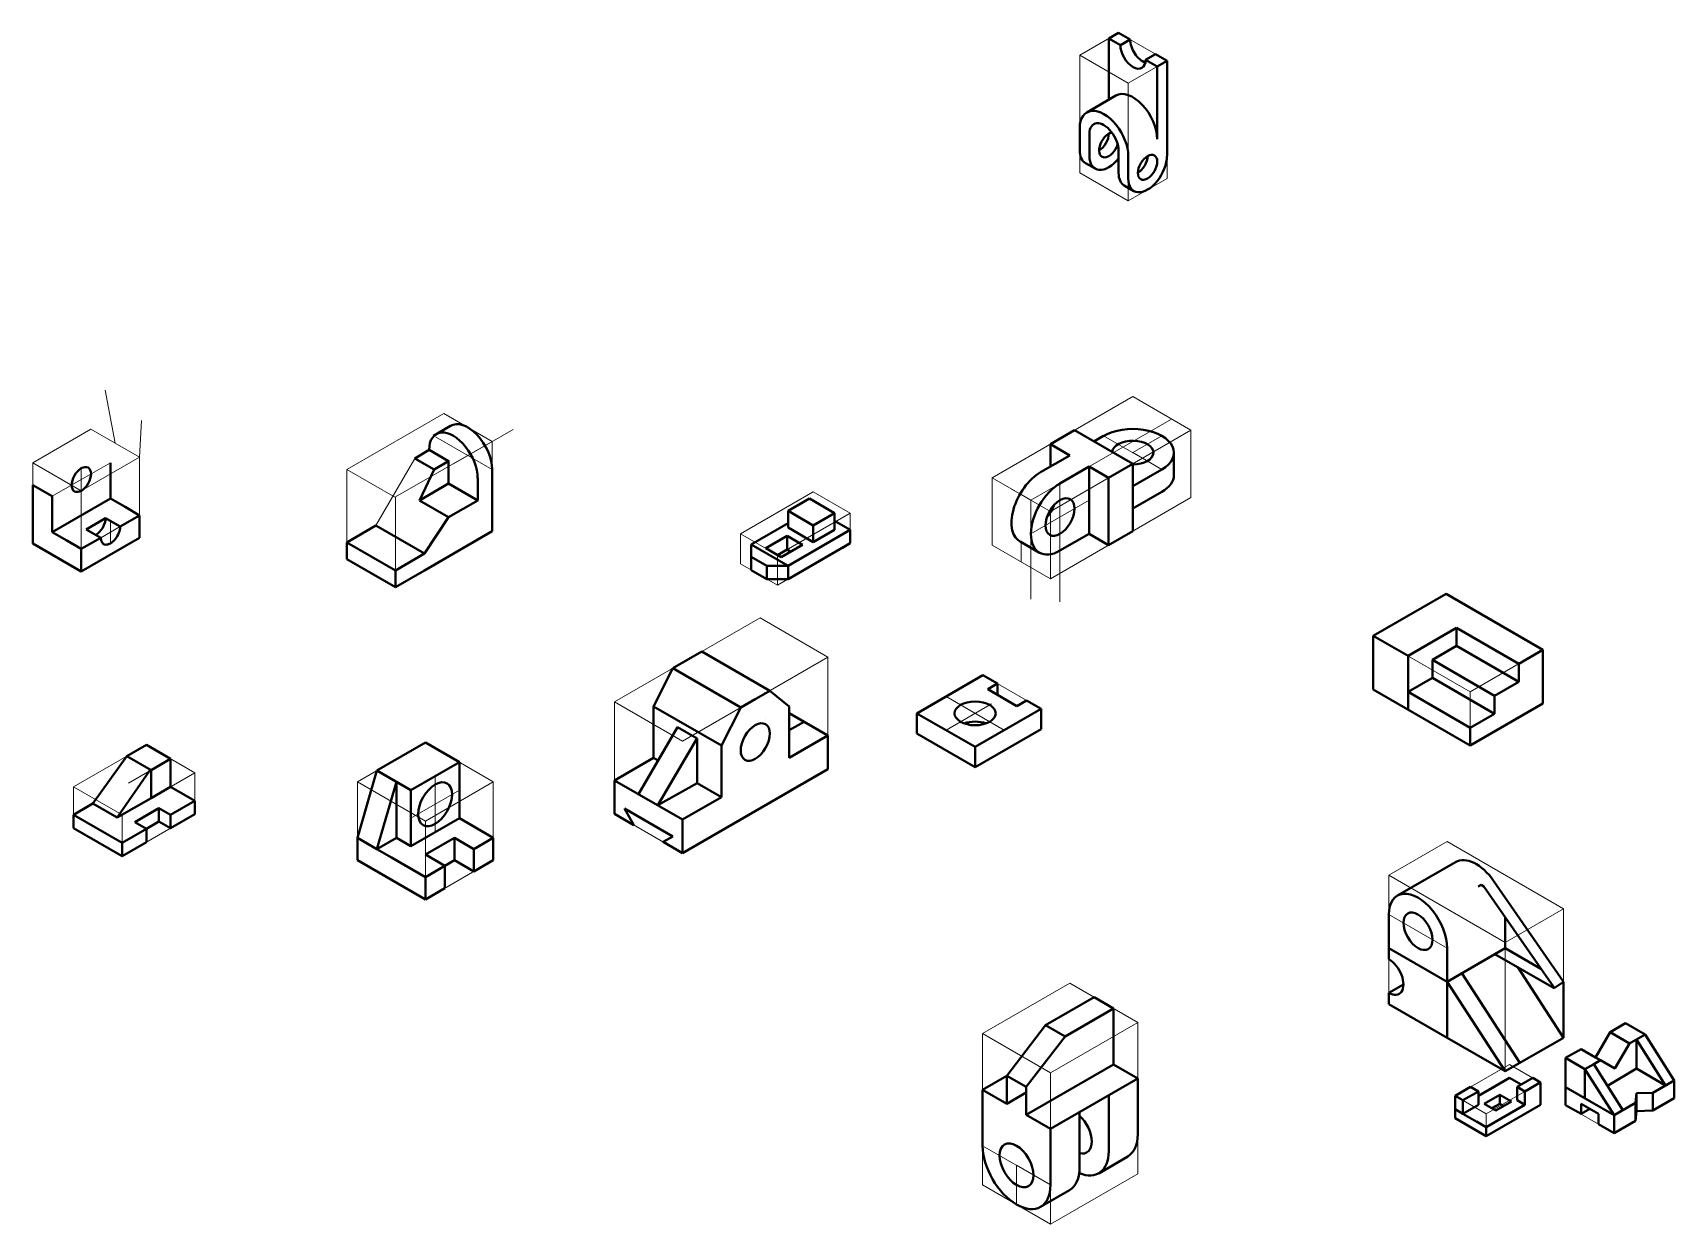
# Model space of a CAD drawing. Header units: millimetres. Extents: x 172 to 6451, y -595 to 608.
# Drawn here: x 172 to 1638, y -455 to 608 of the extents above; entities that cross this region are included whole.
import ezdxf

# ---------------------------------------------------------------- set-up
doc = ezdxf.new("R2010")
doc.units = ezdxf.units.MM
doc.header["$LTSCALE"] = 10
doc.linetypes.add('CENTER2', pattern=[28.575, 19.05, -3.175, 3.175, -3.175])
for name, color, linetype, lineweight in [('Centre', 1, 'CENTER2', 20), ('Dimension n Hatch', 6, 'Continuous', 20), ('Object', 2, 'Continuous', 40), ('Projection', 5, 'Continuous', 5)]:
    doc.layers.add(name, color=color, linetype=linetype, lineweight=lineweight)

msp = doc.modelspace()

# ---------------------------------------------------------------- linework, layer by layer
at = {"layer": 'Centre'}
for p, q in [((1120.6, 487), (1120.6, 487)), ((1155.2, 467), (1155.2, 467)), ((547.6, 223.4), (600.8, 254)), ((582.3, 218.4), (531.7, 247.6)), ((1180.2, 218.5), (1128.2, 248.5)), ((1154.2, 233.5), (1180.2, 248.5)), ((189.3, 194.5), (241.3, 224.5)), ((1180.2, 218.5), (1154.2, 233.5)), ((1154.2, 223.5), (1154.2, 222.9)), ((189.3, 194.5), (215.3, 209.5)), ((215.3, 209.5), (215.3, 219.5)), ((215.3, 209.5), (215.3, 199.5)), ((1089.2, 206), (1089.2, 100.3)), ((1154.2, 203.5), (1180.2, 218.5)), ((1063.2, 161), (1115.2, 191)), ((232.6, 157.5), (249.9, 167.5)), ((241.3, 162.5), (241.3, 172.5)), ((241.3, 162.5), (241.3, 152.5)), ((894.9, 160.6), (847.4, 133.2)), ((850.1, 156.5), (859.4, 151.1)), ((1054.6, 136), (1054.6, 153.7)), ((1039.4, -14.2), (987.5, 15.8)), ((987.5, -14.2), (1028.1, 9.2)), ((295, -39.8), (257.5, -61.5)), ((531.2, -55.3), (531.2, -105.3)), ((552.9, -67.8), (509.6, -92.8)), ((721.8, -96.5), (700.2, -84)), ((1434.9, -208.7), (1382.9, -178.7)), ((1408.9, -208.7), (1408.9, -209.5)), ((1080.7, -420.1), (1020.1, -385.1)), ((1050.4, -437.6), (1050.4, -402.6)), ((1050.4, -402.6), (1080.7, -420.1))]:
    msp.add_line(p, q, dxfattribs=at)
at = {"layer": 'Dimension n Hatch'}
msp.add_line((236.7, 289.3), (245.6, 242), dxfattribs=at)
at = {"layer": 'Object'}
for p, q in [((1141.5, 608.2), (1132.8, 603.2)), ((1132.8, 603.2), (1143.2, 597.2)), ((1132.8, 603.2), (1132.8, 548.2)), ((1141.5, 608.2), (1151.9, 602.2)), ((1143.2, 597.2), (1151.9, 602.2)), ((1165.7, 584.2), (1174.4, 589.2)), ((1184.8, 583.2), (1174.4, 589.2)), ((1176.1, 578.2), (1165.7, 584.2)), ((1184.8, 583.2), (1176.1, 578.2)), ((1176.1, 578.2), (1176.1, 523.2)), ((1184.8, 518.2), (1184.8, 583.2)), ((1139.1, 552.2), (1113.2, 537.2)), ((1106.8, 503.2), (1106.8, 523.2)), ((1115.5, 498.2), (1115.5, 518.2)), ((1176.1, 513.2), (1176.1, 523.2)), ((1184.8, 498.2), (1184.8, 518.2)), ((1184.8, 518.2), (1184.8, 518.2)), ((1141.5, 483.2), (1141.5, 503.2)), ((1111.9, 492), (1120.6, 487)), ((1150.1, 478.2), (1150.1, 498.2)), ((1146.5, 472), (1155.2, 467)), ((544.9, 257.3), (529.9, 248.6)), ((1080.6, 241), (1102.2, 253.5)), ((1102.2, 253.5), (1154.2, 223.5)), ((513, 228.4), (526, 235.9)), ((525.8, 236), (543.2, 226)), ((582.3, 243.4), (582.3, 243.4)), ((1097.9, 231), (1080.6, 241)), ((1080.6, 241), (1080.6, 221)), ((1128.2, 248.5), (1119.5, 243.5)), ((241.3, 192.5), (241.3, 224.5)), ((513, 228.4), (530.3, 218.4)), ((530.3, 218.4), (543.3, 225.9)), ((543.3, 225.9), (543.3, 205.9)), ((1071.9, 216), (1097.9, 231)), ((1089.2, 206), (1115.2, 221)), ((1115.2, 221), (1115.2, 161)), ((1115.2, 221), (1132.5, 211)), ((1154.2, 223.5), (1132.5, 211)), ((1154.2, 163.5), (1154.2, 223.5)), ((1190.9, 233.5), (1190.9, 213.5)), ((530.3, 218.4), (517.3, 190.9)), ((543.3, 205.9), (517.3, 190.9)), ((543.3, 205.9), (569.3, 190.9)), ((569.3, 210.9), (569.3, 190.9)), ((582.3, 218.4), (582.1, 218.3)), ((582.3, 163.4), (582.3, 218.4)), ((1132.5, 211), (1132.5, 151)), ((1180.2, 218.5), (1154.2, 203.5)), ((172, 152.5), (172, 204.5)), ((189.3, 194.5), (172, 204.5)), ((189.3, 162.5), (189.3, 194.5)), ((189.3, 162.5), (241.3, 192.5)), ((254.3, 185), (241.3, 192.5)), ((517.3, 190.9), (543.3, 175.9)), ((543.3, 175.9), (569.3, 190.9)), ((582.3, 178.4), (582.3, 198.4)), ((846.4, 181.6), (865.5, 192.6)), ((865.5, 192.6), (888, 179.6)), ((1180.2, 198.5), (1154.2, 183.5)), ((267.3, 177.5), (249.9, 167.5)), ((254.3, 185), (267.3, 177.5)), ((267.3, 157.5), (267.3, 177.5)), ((582.3, 163.4), (582.3, 178.4)), ((846.4, 166.6), (846.4, 181.6)), ((846.4, 181.6), (868.9, 168.6)), ((888, 179.6), (868.9, 168.6)), ((888, 164.6), (888, 179.6)), ((1080.6, 182.2), (1080.6, 181)), ((202.3, 155), (189.3, 162.5)), ((219.6, 165), (236.9, 175)), ((219.6, 165), (232.6, 157.5)), ((249.9, 167.5), (236.9, 175)), ((452.4, 153.4), (478.4, 168.4)), ((478.4, 168.4), (521.7, 143.4)), ((543.3, 175.9), (521.7, 143.4)), ((521.7, 128.4), (582.3, 163.4)), ((846.4, 170.6), (813.5, 151.6)), ((868.9, 153.6), (846.4, 166.6)), ((901.8, 164.6), (846.4, 132.6)), ((868.9, 168.6), (868.9, 153.6)), ((868.9, 153.6), (888, 164.6)), ((901.8, 164.6), (888, 172.6)), ((901.8, 164.6), (894.9, 160.6)), ((901.8, 152.6), (901.8, 164.6)), ((1132.5, 151), (1154.2, 163.5)), ((215.3, 127.5), (172, 152.5)), ((215.3, 147.5), (202.3, 155)), ((215.3, 127.5), (267.3, 157.5)), ((215.3, 147.5), (232.6, 157.5)), ((215.3, 127.5), (215.3, 147.5)), ((452.4, 138.4), (452.4, 153.4)), ((495.7, 128.4), (452.4, 153.4)), ((813.5, 151.6), (846.4, 132.6)), ((813.5, 139.6), (813.5, 151.6)), ((845.5, 159.1), (826.5, 148.1)), ((826.5, 148.1), (840.3, 140.1)), ((845.5, 147.1), (836.9, 142.1)), ((840.3, 140.1), (859.4, 151.1)), ((859.4, 151.1), (845.5, 159.1)), ((845.5, 159.1), (845.5, 147.1)), ((845.5, 147.1), (849, 145.1)), ((901.8, 152.6), (846.4, 120.6)), ((852.5, 155.1), (859.4, 151.1)), ((901.8, 152.6), (894.9, 148.6)), ((1053.5, 154.2), (1070.9, 144.2)), ((1089.2, 146), (1115.2, 161)), ((1132.5, 151), (1115.2, 161)), ((495.7, 113.4), (452.4, 138.4)), ((495.7, 128.4), (521.7, 143.4)), ((813.5, 128.6), (813.5, 140.6)), ((827.4, 132.6), (813.5, 140.6)), ((827.4, 120.6), (827.4, 132.6)), ((846.4, 132.6), (827.4, 132.6)), ((846.4, 132.6), (846.4, 120.6)), ((854.7, 145.4), (854.7, 145.4)), ((1089.2, 146), (1089.2, 146)), ((495.7, 113.4), (521.7, 128.4)), ((495.7, 113.4), (495.7, 128.4)), ((827.4, 120.6), (813.5, 128.6)), ((846.4, 120.6), (827.4, 120.6)), ((1433.9, 107.5), (1369, 70)), ((1520.5, 57.5), (1433.9, 107.5)), ((1400.1, 52), (1443.4, 77)), ((1443.4, 61), (1443.4, 77)), ((1443.4, 77), (1498.9, 45)), ((1369, 70), (1400.1, 52)), ((1369, 70), (1369, 22)), ((1421.8, 48.5), (1443.4, 61)), ((1443.4, 61), (1498.9, 29)), ((743.5, 41), (769.5, 56)), ((743.5, 41), (769.5, 56)), ((756.5, 48.5), (743.5, 41)), ((756.5, 48.5), (743.5, 41)), ((765.4, 53.7), (765.4, 54.3)), ((769.5, 56), (830.1, 21)), ((1400.1, 20), (1400.1, 52)), ((1477.2, 16.5), (1421.8, 48.5)), ((1421.8, 48.5), (1421.8, 32.5)), ((1498.9, 45), (1520.5, 57.5)), ((1498.9, 29), (1498.9, 45)), ((1520.5, 57.5), (1520.5, 9.5)), ((743.5, 41), (726.2, 7)), ((743.5, 41), (804.1, 6)), ((765.4, 31.3), (765.4, 31.3)), ((961.5, 0.8), (1020.4, 34.8)), ((1020.4, 34.8), (1033.4, 27.3)), ((1421.8, 32.5), (1400.1, 20)), ((1477.2, 0.5), (1421.8, 32.5)), ((804.1, 6), (830.1, 21)), ((804.1, 6), (830.1, 21)), ((826, 18.7), (826, 19.3)), ((830.1, 21), (847.4, 7)), ((1024.7, 22.3), (1033.4, 27.3)), ((1050.7, 7.3), (1024.7, 22.3)), ((1033.4, 17.3), (1033.4, 27.3)), ((1369, 22), (1455.6, -28)), ((1400.1, 20), (1455.6, -12)), ((1400.1, 20), (1400.1, 4)), ((1477.2, 16.5), (1498.9, 29)), ((1477.2, 0.5), (1477.2, 16.5)), ((726.2, -39), (726.2, 7)), ((726.2, 7), (786.8, -28)), ((804.1, 6), (786.8, -28)), ((817.1, 13.5), (804.1, 6)), ((817.1, 13.5), (804.1, 6)), ((847.4, -39), (847.4, 7)), ((882, -19), (847.4, 1)), ((1013.4, -29.2), (961.5, 0.8)), ((961.5, 0.8), (961.5, -17.2)), ((1013.4, -29.2), (1072.3, 4.8)), ((1059.3, 12.3), (1050.7, 7.3)), ((1072.3, 4.8), (1059.3, 12.3)), ((1072.3, -13.2), (1072.3, 4.8)), ((1455.6, -28), (1520.5, 9.5)), ((1455.6, -12), (1477.2, 0.5)), ((712.9, -71.3), (747.8, -11.5)), ((747.8, -11.5), (765.1, -21.6)), ((826, -3.7), (826, -3.7)), ((847.4, -14.3), (860.7, -6.7)), ((1013.4, -47.2), (1072.3, -13.2)), ((1455.6, -28), (1455.6, -12)), ((273.4, -27.3), (256, -37.3)), ((273.4, -27.3), (295, -39.8)), ((522.5, -25.3), (479.2, -50.3)), ((552.9, -42.8), (522.5, -25.3)), ((730.2, -81.3), (765.1, -21.5)), ((765.1, -21.6), (765.1, -61.5)), ((786.8, -74), (786.8, -28)), ((882, -19), (847.4, -39)), ((882, -49), (882, -19)), ((1013.4, -47.2), (961.5, -17.2)), ((1013.4, -47.2), (1013.4, -29.2)), ((225.7, -79.8), (256, -37.3)), ((256, -37.3), (277.7, -49.8)), ((277.7, -49.8), (295, -39.8)), ((295, -39.8), (295, -64.8)), ((552.9, -42.8), (509.6, -67.8)), ((552.9, -92.8), (552.9, -42.8)), ((726.2, -39), (691.5, -59)), ((730.3, -41.4), (726.2, -39)), ((247.4, -92.3), (276.2, -50.6)), ((277.7, -49.8), (277.7, -74.8)), ((461.9, -110.3), (479.2, -50.3)), ((461.9, -110.3), (479.2, -50.3)), ((479.2, -50.3), (509.6, -67.8)), ((747.8, -51.5), (747.7, -51.4)), ((747.8, -51.5), (747.8, -51.1)), ((752.1, -124), (882, -49)), ((295, -64.8), (277.7, -74.8)), ((316.7, -77.3), (295, -64.8)), ((295, -64.8), (295, -64.8)), ((479.2, -120.3), (496.6, -60.3)), ((496.6, -60.3), (496.6, -110.3)), ((509.6, -67.8), (509.6, -117.8)), ((691.5, -89), (691.5, -59)), ((691.5, -59), (752.1, -94)), ((765.1, -61.5), (730.2, -81.3)), ((786.8, -74), (765.1, -61.5)), ((208.4, -89.8), (225.7, -79.8)), ((225.7, -79.8), (247.4, -92.3)), ((277.7, -74.8), (247.4, -92.3)), ((284.6, -83.8), (263, -96.3)), ((295, -89.8), (284.6, -83.8)), ((284.6, -83.8), (284.6, -95.8)), ((316.7, -77.3), (295, -89.8)), ((316.7, -77.3), (316.7, -89.3)), ((691.5, -89), (691.5, -79)), ((700.2, -84), (743.5, -109)), ((708.8, -99), (700.2, -84)), ((752.1, -94), (786.8, -74)), ((208.4, -101.8), (208.4, -89.8)), ((208.4, -89.8), (251.7, -114.8)), ((251.7, -126.8), (208.4, -101.8)), ((251.7, -114.8), (273.4, -102.3)), ((263, -96.3), (273.4, -102.3)), ((284.6, -95.8), (273.4, -102.3)), ((273.4, -102.3), (273.4, -114.3)), ((284.6, -95.8), (295, -101.8)), ((295, -101.8), (316.7, -89.3)), ((295, -89.8), (295, -101.8)), ((552.9, -92.8), (509.6, -117.8)), ((583.2, -110.3), (552.9, -92.8)), ((691.5, -89), (708.8, -99)), ((752.1, -124), (752.1, -94)), ((251.7, -126.8), (273.4, -114.3)), ((251.7, -126.8), (251.7, -114.8)), ((461.9, -130.3), (461.9, -110.3)), ((461.9, -110.3), (479.2, -120.3)), ((479.2, -120.3), (496.6, -110.3)), ((496.6, -110.3), (509.6, -117.8)), ((522.5, -125.3), (548.5, -110.3)), ((548.5, -110.3), (565.8, -120.3)), ((548.5, -110.3), (548.5, -130.3)), ((583.2, -110.3), (565.8, -120.3)), ((583.2, -130.3), (583.2, -110.3)), ((734.8, -114), (743.5, -109)), ((752.1, -124), (734.8, -114)), ((522.5, -165.3), (461.9, -130.3)), ((479.2, -120.3), (492.2, -127.8)), ((492.2, -127.8), (522.5, -145.3)), ((539.9, -135.3), (522.5, -125.3)), ((548.5, -130.3), (539.9, -135.3)), ((548.5, -130.3), (565.8, -140.3)), ((565.8, -120.3), (565.8, -140.3)), ((565.8, -140.3), (583.2, -130.3)), ((522.5, -145.3), (539.9, -135.3)), ((522.5, -165.3), (522.5, -145.3)), ((539.9, -135.3), (539.9, -155.3)), ((1390.5, -161.9), (1442.5, -131.9)), ((522.5, -165.3), (539.9, -155.3)), ((1465.2, -152.2), (1462.6, -153.7)), ((1467.8, -153.7), (1465.2, -152.2)), ((1530.1, -243.7), (1467.8, -153.7)), ((1538.8, -238.7), (1476.4, -148.7)), ((1382.9, -208.7), (1382.9, -178.7)), ((1486.8, -181.2), (1486.8, -208.7)), ((1382.9, -218.7), (1382.9, -208.7)), ((1434.9, -238.7), (1382.9, -208.7)), ((1434.9, -238.7), (1486.8, -208.7)), ((1434.9, -238.7), (1434.9, -208.7)), ((1530.6, -244.4), (1477.5, -214.1)), ((1518.6, -227.1), (1486.8, -208.7)), ((1499.8, -311.2), (1447.9, -231.2)), ((1497.9, -225.8), (1538.8, -288.7)), ((1382.9, -248.7), (1395.9, -241.2)), ((1382.9, -258.7), (1382.9, -248.7)), ((1434.9, -288.7), (1434.9, -238.7)), ((1486.8, -318.7), (1434.9, -238.7)), ((1538.8, -238.7), (1530.6, -244.4)), ((1538.8, -288.7), (1538.8, -238.7)), ((1076.4, -277.6), (1119.7, -252.6)), ((1137, -262.6), (1093.7, -287.6)), ((1119.7, -252.6), (1137, -262.6)), ((1137, -312.6), (1137, -262.6)), ((1434.9, -288.7), (1382.9, -258.7)), ((1041.7, -322.6), (1076.4, -277.6)), ((1093.7, -287.6), (1076.4, -277.6)), ((1580.5, -283.8), (1594.3, -275.8)), ((1594.3, -275.8), (1611.7, -285.8)), ((1059.1, -332.6), (1093.7, -287.6)), ((1486.8, -318.7), (1434.9, -288.7)), ((1499.8, -311.2), (1538.8, -288.7)), ((1567.5, -306.3), (1580.5, -283.8)), ((1580.5, -283.8), (1597.8, -293.8)), ((1597.8, -293.8), (1611.7, -285.8)), ((1603.9, -290.3), (1603.9, -316.3)), ((1603.9, -290.3), (1629.9, -331.3)), ((1611.7, -285.8), (1637.6, -326.8)), ((1540.7, -306.8), (1554.5, -298.8)), ((1558, -316.8), (1540.7, -306.8)), ((1540.7, -306.8), (1540.7, -332.8)), ((1554.5, -298.8), (1571.8, -308.8)), ((1554.5, -298.8), (1567.5, -306.3)), ((1584.8, -316.3), (1567.5, -306.3)), ((1584.8, -316.3), (1597.8, -293.8)), ((1059.1, -357.6), (1137, -312.6)), ((1158.7, -325.1), (1137, -312.6)), ((1499.8, -311.2), (1486.8, -318.7)), ((1558, -316.8), (1565.8, -312.3)), ((1558, -342.8), (1558, -316.8)), ((1558, -316.8), (1584, -357.8)), ((1571.8, -308.8), (1565.8, -312.3)), ((1565.8, -312.3), (1591.7, -353.3)), ((1571.8, -308.8), (1584.8, -316.3)), ((1603.9, -316.3), (1578.1, -331.8)), ((1603.9, -316.3), (1629.9, -331.3)), ((1020.1, -335.1), (1041.7, -322.6)), ((1020.1, -385.1), (1020.1, -335.1)), ((1020.1, -335.1), (1041.7, -347.6)), ((1041.7, -347.6), (1041.7, -322.6)), ((1059.1, -332.6), (1041.7, -322.6)), ((1059.1, -357.6), (1059.1, -332.6)), ((1080.7, -370.1), (1158.7, -325.1)), ((1158.7, -375.1), (1158.7, -325.1)), ((1455.9, -332.6), (1442, -340.6)), ((1449, -344.6), (1462.8, -336.6)), ((1462.8, -336.6), (1455.9, -332.6)), ((1462.8, -340.6), (1490.5, -324.6)), ((1462.8, -336.6), (1462.8, -348.6)), ((1490.5, -324.6), (1473.2, -334.6)), ((1490.5, -324.6), (1500.9, -330.6)), ((1511.3, -324.6), (1497.5, -332.6)), ((1497.5, -332.6), (1504.4, -336.6)), ((1497.5, -332.6), (1497.5, -344.6)), ((1504.4, -336.6), (1518.1, -328.7)), ((1504.4, -336.6), (1504.4, -348.6)), ((1518.2, -328.6), (1511.3, -324.6)), ((1518.2, -348.6), (1518.2, -328.6)), ((1584, -357.8), (1540.7, -332.8)), ((1540.7, -332.8), (1540.7, -348.8)), ((1540.7, -332.8), (1558, -342.8)), ((1618.6, -337.8), (1637.6, -326.8)), ((1637.6, -326.8), (1637.6, -342.8)), ((1041.7, -347.6), (1059.1, -337.6)), ((1132.7, -390.1), (1132.7, -340.1)), ((1442, -360.6), (1442, -340.6)), ((1442, -340.6), (1449, -344.6)), ((1449, -344.6), (1449, -356.6)), ((1449, -356.6), (1462.8, -348.6)), ((1468, -347.6), (1481.9, -339.6)), ((1478.4, -353.6), (1468, -347.6)), ((1469.7, -376.6), (1518.2, -348.6)), ((1504.4, -348.6), (1469.7, -368.6)), ((1481.9, -347.6), (1474.9, -351.6)), ((1492.3, -345.6), (1478.4, -353.6)), ((1478.4, -353.6), (1492.3, -345.6)), ((1481.9, -339.6), (1492.3, -345.6)), ((1481.9, -339.6), (1481.9, -347.6)), ((1481.9, -347.6), (1485.3, -349.6)), ((1497.5, -344.6), (1504.4, -348.6)), ((1540.7, -348.8), (1554.5, -356.8)), ((1554.5, -356.8), (1540.7, -348.8)), ((1554.5, -356.8), (1554.5, -347.8)), ((1554.5, -347.8), (1570.1, -356.8)), ((1584, -357.8), (1603, -346.8)), ((1603, -346.8), (1603.9, -338.3)), ((1603, -346.8), (1603, -362.8)), ((1603.9, -338.3), (1618.6, -337.8)), ((1603.9, -338.3), (1603.9, -354.3)), ((1618.6, -353.8), (1618.6, -337.8)), ((1637.6, -342.8), (1618.6, -353.8)), ((1080.7, -370.1), (1059.1, -357.6)), ((1106.7, -405.1), (1106.7, -355.1)), ((1449, -356.6), (1442, -352.6)), ((1469.7, -376.6), (1442, -360.6)), ((1449, -356.6), (1469.7, -368.6)), ((1469.7, -368.6), (1461.1, -363.6)), ((1554.5, -356.8), (1562.3, -352.3)), ((1570.1, -356.8), (1570.1, -365.8)), ((1584, -373.8), (1570.1, -365.8)), ((1584, -373.8), (1584, -357.8)), ((1584, -373.8), (1603, -362.8)), ((1603, -362.8), (1603.9, -354.3)), ((1603.9, -354.3), (1618.6, -353.8)), ((1080.7, -420.1), (1080.7, -370.1)), ((1469.7, -376.6), (1469.7, -368.6)), ((1123.8, -409.8), (1149.8, -394.8)), ((1071.8, -439.8), (1097.8, -424.8))]:
    msp.add_line(p, q, dxfattribs=at)
for centre, major_axis, start_param, end_param in [((1163.1, 595.7), (8, -13.8), 3.926991, 5.708074), ((1154.4, 590.7), (8, -13.8), 3.926991, 7.068583), ((1154.4, 525.7), (15.3, -26.5), 7.068583, 9.424778), ((1128.5, 510.7), (15.3, -26.5), 7.068583, 10.210176), ((1128.5, 510.7), (9.2, -15.9), 0.785398, 3.926991), ((1132.8, 508.2), (-6.1, -10.6), 3.610389, 8.218504), ((1124.1, 513.2), (-6.1, -10.6), 7.068583, 8.63938), ((1124.1, 513.2), (-12.2, -21.2), 5.497787, 6.283185), ((1132.8, 508.2), (-12.2, -21.2), 5.497787, 7.592182), ((1167.4, 488.2), (-12.2, -21.2), 5.497787, 8.63938), ((1158.8, 493.2), (-6.1, -10.6), 7.068583, 8.63938), ((1158.8, 493.2), (-12.2, -21.2), 5.497787, 6.283185), ((547.5, 223.5), (15.3, -26.5), 7.061632, 10.210176), ((560.5, 231), (15.3, -26.5), 7.061632, 9.444356), ((1154.2, 233.5), (-36.7, 0), 2.356194, 5.497787), ((1154.2, 233.5), (-18.4, 0), 1.570796, 6.227515), ((560.5, 231), (15.3, -26.5), 10.853677, 10.865136), ((1071.9, 186), (-18.4, -31.8), 3.926991, 6.338856), ((1089.2, 176), (-18.4, -31.8), 3.926991, 7.068583), ((1154.2, 213.5), (-36.7, 0), 2.356194, 3.141593), ((1071.9, 186), (-9.2, -15.9), 7.514145, 8.193819), ((228.3, 170), (-6.1, -10.6), 7.068583, 8.63938), ((241.3, 162.5), (-6.1, -10.6), 5.497787, 8.63938), ((1013.4, -17.2), (-18.4, 0), 4.15479, 5.269988), ((1460.8, -163.7), (18.4, -31.8), 7.995879, 9.424778), ((1408.9, -193.7), (18.4, -31.8), 7.068583, 10.210176), ((1382.9, -233.7), (9.2, -15.9), 5.497787, 8.63938), ((1102.4, -372.6), (10.7, -18.6), 5.787539, 8.349628), ((1128.3, -357.6), (21.4, -37.1), 6.283185, 7.068583), ((1050.4, -402.6), (21.4, -37.1), 3.926991, 7.068583), ((1102.4, -372.6), (21.4, -37.1), 5.632048, 7.068583), ((1128.3, -357.6), (21.4, -37.1), 5.632048, 5.641135), ((1076.4, -387.6), (21.4, -37.1), 6.283185, 7.068583), ((1076.4, -387.6), (21.4, -37.1), 5.632048, 5.641135)]:
    msp.add_ellipse(centre, major_axis=major_axis, ratio=0.57735, start_param=start_param, end_param=end_param, dxfattribs=at)
for centre, major_axis in [((1167.4, 488.2), (-6.1, -10.6)), ((215.3, 209.5), (-6.1, -10.6)), ((1089.2, 176), (-9.2, -15.9)), ((1013.4, 0.8), (-18.4, 0)), ((817.1, -24.8), (-9.2, -15.9)), ((531.2, -80.3), (-10.7, -18.6)), ((1408.9, -193.7), (9.2, -15.9)), ((1050.4, -402.6), (10.7, -18.6))]:
    msp.add_ellipse(centre, major_axis=major_axis, ratio=0.57735, dxfattribs=at)
at = {"layer": 'Projection'}
for p, q in [((1106.8, 588.2), (1141.5, 608.2)), ((1141.5, 608.2), (1184.8, 583.2)), ((1106.8, 483.2), (1106.8, 588.2)), ((1106.8, 588.2), (1150.1, 563.2)), ((1184.8, 583.2), (1150.1, 563.2)), ((1184.8, 478.2), (1184.8, 583.2)), ((1150.1, 563.2), (1150.1, 458.2)), ((1150.1, 458.2), (1106.8, 483.2)), ((1150.1, 458.2), (1184.8, 478.2)), ((1028.6, 211), (1154.2, 283.5)), ((1154.2, 283.5), (1206.1, 253.5)), ((452.4, 218.4), (539, 268.4)), ((539, 268.4), (582.3, 243.4)), ((172, 224.5), (223.9, 254.5)), ((223.9, 254.5), (267.3, 229.5)), ((269, 262.2), (267.3, 229.5)), ((1063.2, 191), (1188.8, 263.5)), ((1080.6, 181), (1206.1, 253.5)), ((1206.1, 253.5), (1206.1, 193.5)), ((495.7, 194.1), (582.3, 243.4)), ((582.3, 163.4), (582.3, 243.4)), ((172, 152.5), (172, 224.5)), ((172, 224.5), (215.3, 199.5)), ((215.3, 199.5), (267.3, 229.5)), ((267.3, 157.5), (267.3, 229.5)), ((513, 228.4), (478.4, 168.4)), ((452.4, 138.4), (452.4, 218.4)), ((495.7, 193.4), (452.4, 218.4)), ((1028.6, 151), (1028.6, 211)), ((1028.6, 211), (1080.6, 181)), ((215.3, 127.5), (215.3, 199.5)), ((495.7, 113.4), (495.7, 194.1)), ((804, 161.1), (868.9, 198.6)), ((868.9, 198.6), (901.8, 179.6)), ((1054.6, 196), (1045.9, 201)), ((1054.6, 196), (1063.2, 191)), ((1063.2, 191), (1063.2, 102.6)), ((1080.6, 121), (1206.1, 193.5)), ((836.9, 142.1), (901.8, 179.6)), ((901.8, 152.6), (901.8, 179.6)), ((1080.6, 121), (1080.6, 181)), ((495.7, 113.4), (582.3, 163.4)), ((215.3, 127.5), (172, 152.5)), ((215.3, 127.5), (267.3, 157.5)), ((804, 134.1), (804, 161.1)), ((836.9, 142.1), (804, 161.1)), ((836.9, 115.1), (901.8, 152.6)), ((1080.6, 121), (1028.6, 151)), ((495.7, 113.4), (452.4, 138.4)), ((836.9, 115.1), (804, 134.1)), ((836.9, 115.1), (836.9, 142.1)), ((836.9, 115.1), (869.9, 134.2)), ((1369, 70), (1433.9, 107.5)), ((1433.9, 107.5), (1520.5, 57.5)), ((821.4, 86), (691.5, 11)), ((882, 51), (821.4, 86)), ((1369, 22), (1369, 70)), ((1369, 70), (1455.6, 20)), ((882, 51), (752.1, -24)), ((882, -49), (882, 51)), ((1520.5, 57.5), (1455.6, 20)), ((1520.5, 9.5), (1520.5, 57.5)), ((961.5, 0.8), (1020.4, 34.8)), ((1020.4, 34.8), (1072.3, 4.8)), ((1455.6, -28), (1369, 22)), ((1455.6, 20), (1455.6, -28)), ((691.5, -89), (691.5, 11)), ((691.5, 11), (752.1, -24)), ((961.5, -17.2), (961.5, 0.8)), ((1013.4, -29.2), (961.5, 0.8)), ((1072.3, 4.8), (1013.4, -29.2)), ((1072.3, -13.2), (1072.3, 4.8)), ((1455.6, -28), (1520.5, 9.5)), ((1013.4, -47.2), (1072.3, -13.2)), ((208.4, -64.8), (273.4, -27.3)), ((273.4, -27.3), (316.7, -52.3)), ((461.9, -60.3), (522.5, -25.3)), ((522.5, -25.3), (583.2, -60.3)), ((1013.4, -47.2), (961.5, -17.2)), ((1013.4, -47.2), (1013.4, -29.2)), ((316.7, -52.3), (251.7, -89.8)), ((316.7, -89.3), (316.7, -52.3)), ((752.1, -124), (882, -49)), ((208.4, -101.8), (208.4, -64.8)), ((208.4, -64.8), (251.7, -89.8)), ((461.9, -130.3), (461.9, -60.3)), ((461.9, -60.3), (522.5, -95.3)), ((583.2, -60.3), (522.5, -95.3)), ((583.2, -130.3), (583.2, -60.3)), ((251.7, -126.8), (208.4, -101.8)), ((251.7, -126.8), (316.7, -89.3)), ((251.7, -89.8), (251.7, -126.8)), ((522.5, -95.3), (522.5, -165.3)), ((752.1, -124), (691.5, -89)), ((1382.9, -143.7), (1434.9, -113.7)), ((1434.9, -113.7), (1538.8, -173.7)), ((522.5, -165.3), (461.9, -130.3)), ((522.5, -165.3), (583.2, -130.3)), ((1382.9, -258.7), (1382.9, -143.7)), ((1382.9, -143.7), (1486.8, -203.7)), ((1538.8, -173.7), (1486.8, -203.7)), ((1538.8, -288.7), (1538.8, -173.7)), ((1486.8, -203.7), (1486.8, -318.7)), ((1098, -240.1), (1020.1, -285.1)), ((1098, -240.1), (1158.7, -275.1)), ((1486.8, -318.7), (1382.9, -258.7)), ((1158.7, -275.1), (1080.7, -320.1)), ((1158.7, -410.1), (1158.7, -275.1)), ((1020.1, -420.1), (1020.1, -285.1)), ((1020.1, -285.1), (1080.7, -320.1)), ((1486.8, -318.7), (1538.8, -288.7)), ((1540.7, -348.8), (1540.7, -306.8)), ((1080.7, -320.1), (1080.7, -455.1)), ((1442, -340.6), (1490.5, -312.6)), ((1490.5, -312.6), (1518.2, -328.6)), ((1518.2, -328.6), (1469.7, -356.6)), ((1518.2, -348.6), (1518.2, -328.6)), ((1442, -360.6), (1442, -340.6)), ((1442, -340.6), (1469.7, -356.6)), ((1469.7, -376.6), (1518.2, -348.6)), ((1584, -373.8), (1540.7, -348.8)), ((1469.7, -376.6), (1442, -360.6)), ((1469.7, -356.6), (1469.7, -376.6)), ((1080.7, -455.1), (1158.7, -410.1)), ((1080.7, -455.1), (1020.1, -420.1))]:
    msp.add_line(p, q, dxfattribs=at)

doc.saveas('drawing.dxf')
